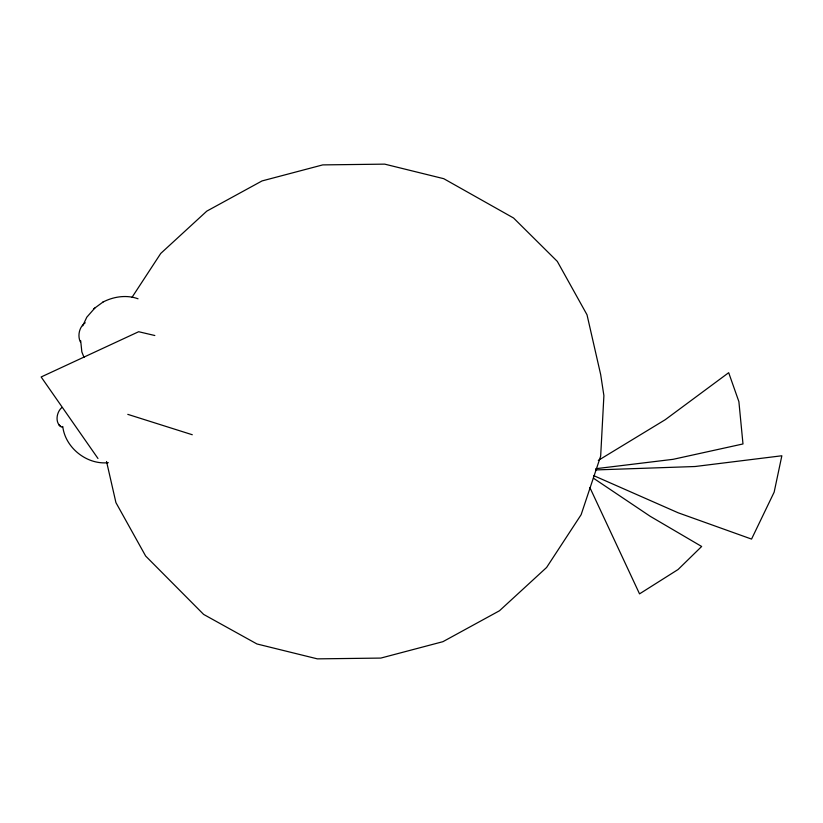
<?xml version="1.0" encoding="UTF-8"?>
<svg xmlns="http://www.w3.org/2000/svg" width="823" height="823" viewBox="0 0 823 823"><rect width="100%" height="100%" fill="white"/><g stroke="black" fill="none" stroke-linecap="round" stroke-linejoin="round"><path stroke-width="1.23" d="M82.722 325.836L86.796 317.194L94.933 307.946M131.937 297.463L160.742 253.443L206.799 211.13L262.053 180.926L322.739 164.898L384.711 164.137L443.762 178.694L513.573 218.013L557.305 261.385L587.015 314.787L600.677 374.588L603.897 395.647L600.667 456.107L581.12 514.714L546.606 567.469L499.468 610.769L442.918 641.683L380.812 658.081L317.38 658.863L256.951 643.967L203.631 614.411L145.64 556.019L115.93 502.616L106.537 461.497M61.663 407.724C56.18 412.457 54.668 423.989 62.25 427.343M102.752 302.236L102.957 302.082C113.605 296.527 126.629 294.613 138.027 298.78M93.801 308.779L102.957 302.082M85.222 322.77C79.358 326.772 77.372 335.445 80.273 341.812M598.29 460.407L665.2 419.73L728.684 372.696L738.889 401.634L742.984 443.957L673.142 459.316L595.79 468.709M108.307 462.67C86.971 465.036 65.223 447.794 62.764 426.468M595.831 469.923L695.044 466.518L781.85 455.767L774.155 492.144L751.553 539.086L678.214 512.811L593.599 475.581M154.827 335.517L138.665 331.72L41.15 376.975L97.968 458.473M127.791 414.36L192.284 434.739M593.404 478.173L650.18 516.278L701.659 546.472L678.09 569.506L639.533 593.867L589.896 487.597M58.639 424.555L60.624 426.612M84.018 357.408L81.847 351.925L80.685 340.712"/></g></svg>
